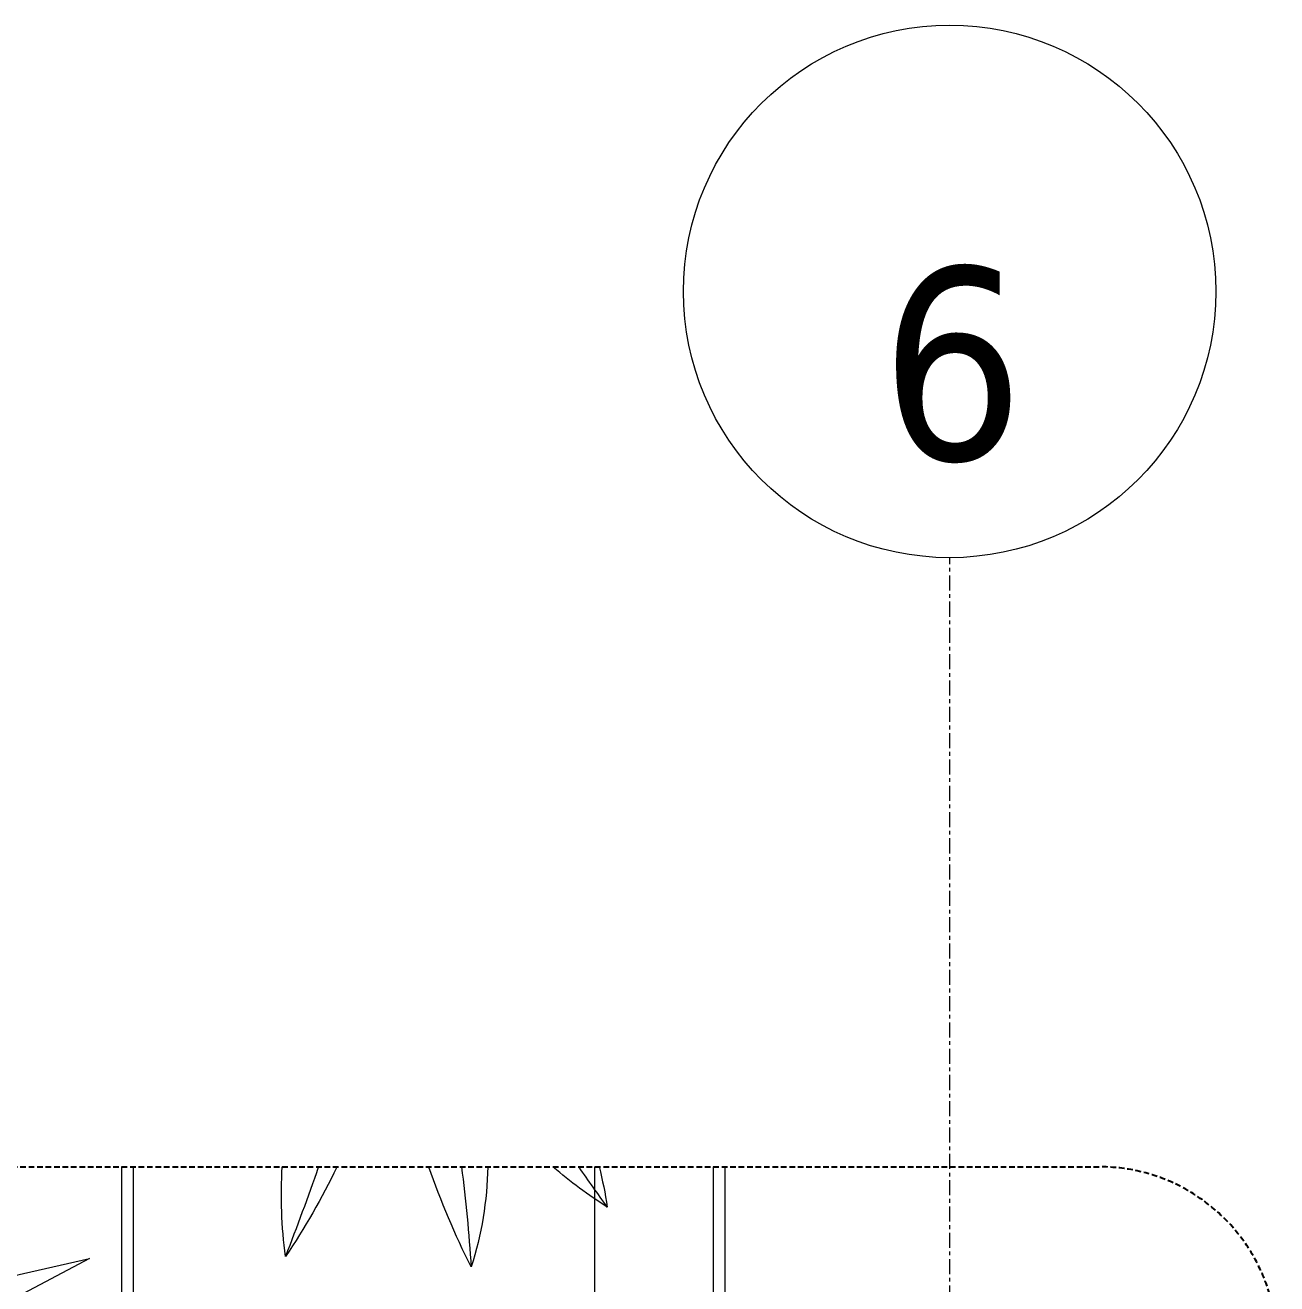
# Model space of a CAD drawing. Header units: millimetres. Extents: x 46404 to 154333, y -1327 to 55734.
# Drawn here: x 60171 to 61229, y 54358 to 55421 of the extents above; entities that cross this region are included whole.
import ezdxf

# ---------------------------------------------------------------- set-up
doc = ezdxf.new("R2010")
doc.units = ezdxf.units.MM
for name, pattern in [('Dash - Tight', [4.5, 3, -1.5]), ('Grid Line', [22.225, 12.7, -3.175, 3.175, -3.175]), ('Hidden', [7.14375, 4.7625, -2.38125])]:
    doc.linetypes.add(name, pattern=pattern)
for name, color, linetype, lineweight in [('A-DETL-GENF-2', 92, 'Dash - Tight', 18), ('A-DETL-GENF-3', 92, 'Hidden', 25), ('A-WALL', 113, 'Continuous', 18), ('G-IMPT-2', 8, 'Continuous', 18), ('L-PLNT-1', 253, 'Continuous', 18), ('S-GRID-1', 1, 'Grid Line', 9), ('S-GRID-IDEN', 1, 'Continuous', 9)]:
    doc.layers.add(name, color=color, linetype=linetype, lineweight=lineweight)
doc.styles.add('Tahoma_B', font='tahomabd.ttf', dxfattribs={"height": 162.5})

# ---------------------------------------------------------------- blocks, each defined once
blk = doc.blocks.new('CAY DUA VAN PHAT - CAY DUA VAN PHAT_dwg-V1-TKCS_RAMP NKT 1 - MẶT BẰNG')
at = {"layer": 'G-IMPT-2'}
for centre, radius, start, end in [((1231.1, 130.1), 820.5, 82.645, 93.254), ((-95.4, 4605.1), 3931.2, 289.0091, 291.3553), ((695.3, 1884.1), 1137.9, 295.5106, 304.2767), ((719.3, -637.8), 1417.7, 63.4093, 70.8193), ((1508, 3142.6), 2517.3, 262.6197, 266.4905), ((1173.7, 1190.3), 588.6, 271.0709, 287.8197), ((594.7, -15.7), 778.2, 32.2613, 40.6299), ((-3578, -6349.7), 8300, 54.40802, 54.97824), ((1382.2, 1223.8), 834.2, 256.2785, 261.0676)]:
    blk.add_arc(centre, radius, start, end, dxfattribs=at)
blk = doc.blocks.new('CAY DUA VAN PHAT - CAY DUA VAN PHAT-V2-TKCS_RAMP NKT 1 - MẶT BẰNG')
at = {"extrusion": (0, 0, -1), "xscale": 0.5, "yscale": 0.5, "zscale": -0.5, "rotation": 180}
blk.add_blockref('CAY DUA VAN PHAT - CAY DUA VAN PHAT_dwg-V1-TKCS_RAMP NKT 1 - MẶT BẰNG', (151.8, 370.5), dxfattribs=at)
blk = doc.blocks.new('CAY MAI VAN PHUC - CAY DUC SOC_dwg-2256080-TKCS_RAMP NKT 1 - MẶT BẰNG')
at = {"layer": 'G-IMPT-2', "flags": 128}
for points in [[(-250.4, 404.7), (-293.1, 379.8), (-279.8, 346.6), (-319.7, 373.2), (-366.2, 320), (-326.3, 273.5), (-472.6, 306.7), (-359.6, 246.9), (-426.1, 246.9), (-446, 207.1), (-419.4, 173.8), (-452.7, 167.2), (-466, 67.5), (-439.4, 67.5), (-472.6, 47.6), (-439.4, 14.4), (-878.3, -78.6), (-80.3, -38.8), (-472.6, -105.2), (-446, -204.9), (-419.4, -198.2), (-419.4, -238.1), (-352.9, -324.5), (-326.3, -297.9), (-339.6, -364.4), (-313, -377.6), (-206.6, -271.3), (-366.2, -550.4), (-259.8, -417.5), (-213.3, -444.1), (-166.7, -417.5), (-166.7, -457.4), (-100.2, -470.7), (-19.9, -481.4), (-0.5, -390.9), (-0.5, -590.3), (26.2, -484), (86, -477.3), (86, -444.1), (112.6, -464), (212.4, -444.1), (192.4, -404.2), (225.7, -417.5), (278.9, -384.3), (199.1, -191.6), (305.5, -371), (338.7, -337.8), (312.1, -291.3), (365.3, -324.5), (405.2, -264.7), (498.3, -311.2), (425.2, -244.8), (451.8, -204.9), (405.2, -171.7), (471.7, -191.6), (465.1, -171.7), (485, -98.6), (491.7, -25.5), (272.2, -25.5), (677.9, -18.8), (491.7, -5.6), (478.4, 54.2), (391.9, 54.2), (478.4, 74.2), (458.4, 173.8), (438.5, 240.3), (365.3, 207.1), (538.2, 340), (411.9, 266.9), (358.7, 333.3), (318.8, 306.7), (325.4, 366.5), (268.1, 404.7)], [(-185.8, 404.7), (-173.4, 359.9), (-200.3, 404.7)], [(-11, 404.7), (-13.8, 346.6), (-34.1, 404.7)], [(24.8, 404.7), (12.9, 293.4), (11.3, 404.7)], [(116.9, 404.7), (112.6, 393.1), (113.5, 404.7)]]:
    blk.add_lwpolyline(points, dxfattribs=at)
at = {"layer": 'G-IMPT-2'}
blk.add_circle((0, 0), 38.6, dxfattribs=at)
blk = doc.blocks.new('CAY MAI VAN PHUC - CAY BONG TRANG-2256527-TKCS_RAMP NKT 1 - MẶT BẰNG')
at = {"extrusion": (0, 0, -1), "xscale": 0.7894736842105263, "yscale": 0.7894736842105263, "zscale": -0.7894736842105263, "rotation": 180}
blk.add_blockref('CAY MAI VAN PHUC - CAY DUC SOC_dwg-2256080-TKCS_RAMP NKT 1 - MẶT BẰNG', (0, 0), dxfattribs=at)
blk = doc.blocks.new('BORDER VIEW - BORDER VIEW-2373697-TKCS_RAMP NKT 1 - MẶT BẰNG')
at = {"layer": 'A-DETL-GENF-3'}
blk.add_line((150, 4354.5), (13706.5, 4354.5), dxfattribs=at)
blk.add_arc((13706.5, 4204.5), 150, 0, 90, dxfattribs=at)
blk = doc.blocks.new('Grid - M_Grid Head - Circle-353313-TKCS_RAMP NKT 1 - MẶT BẰNG')
at = {"layer": 'S-GRID-IDEN'}
blk.add_circle((0, 0), 4.5, dxfattribs=at)

msp = doc.modelspace()

# ---------------------------------------------------------------- linework, layer by layer
at = {"layer": 'A-WALL'}
for p, q in [((60252.5, 54456.4), (60252.5, 53311.9)), ((60262.5, 54456.4), (60262.5, 53311.9)), ((60652.6, 50657.9), (60652.6, 54456.4)), ((60752.6, 54456.4), (60752.6, 50557.9)), ((60762.6, 54456.4), (60762.6, 50547.9))]:
    msp.add_line(p, q, dxfattribs=at)
at = {"layer": 'S-GRID-1'}
msp.add_line((60952.6, 53721.2), (60952.6, 54971.2), dxfattribs=at)

# ---------------------------------------------------------------- block references
at = {"layer": 'A-DETL-GENF-2'}
msp.add_blockref('BORDER VIEW - BORDER VIEW-2373697-TKCS_RAMP NKT 1 - MẶT BẰNG', (47372.6, 50101.9), dxfattribs=at)
at = {"layer": 'L-PLNT-1'}
for name, p, rotation in [('CAY MAI VAN PHUC - CAY BONG TRANG-2256527-TKCS_RAMP NKT 1 - MẶT BẰNG', (59852.6, 54136.9), 180), ('CAY DUA VAN PHAT - CAY DUA VAN PHAT-V2-TKCS_RAMP NKT 1 - MẶT BẰNG', (60492.6, 54896.9), 270.0000000000003)]:
    msp.add_blockref(name, p, dxfattribs=dict(at, rotation=rotation))
at = {"layer": 'S-GRID-IDEN', "xscale": 49.99999999999998, "yscale": 49.99999999999998, "zscale": 49.99999999999998}
msp.add_blockref('Grid - M_Grid Head - Circle-353313-TKCS_RAMP NKT 1 - MẶT BẰNG', (60952.6, 55196.2), dxfattribs=at)

# ---------------------------------------------------------------- next in the draw order: texts
at = {"layer": 'S-GRID-IDEN', "insert": (60954.9, 55133.8), "char_height": 162.5, "width": 145.5, "attachment_point": 5, "line_spacing_factor": 0.996129, "style": 'Tahoma_B', "bg_fill": 3, "box_fill_scale": 1.25, "bg_fill_color": 256, "bg_fill_true_color": 13158600, "bg_fill_transparency": 0}
msp.add_mtext('\\pt634.99962,1269.99925,1905.0005,2540.00013,3174.99975,3809.99937,4445.00062,5080.00025,5714.99987,6349.9995,6985.00075,7620.00037,8255,8889.99962,9524.99925,10160.0005,10795.00013,11429.99975,12064.99938,12700.00063,13335.00025,13969.99988,14604.9995,15240.00075,15875.00038,16510,17144.99963,17779.99925,18415.0005,19050.00013,19684.99975,20319.99938;6', dxfattribs=at)

doc.saveas('drawing.dxf')
